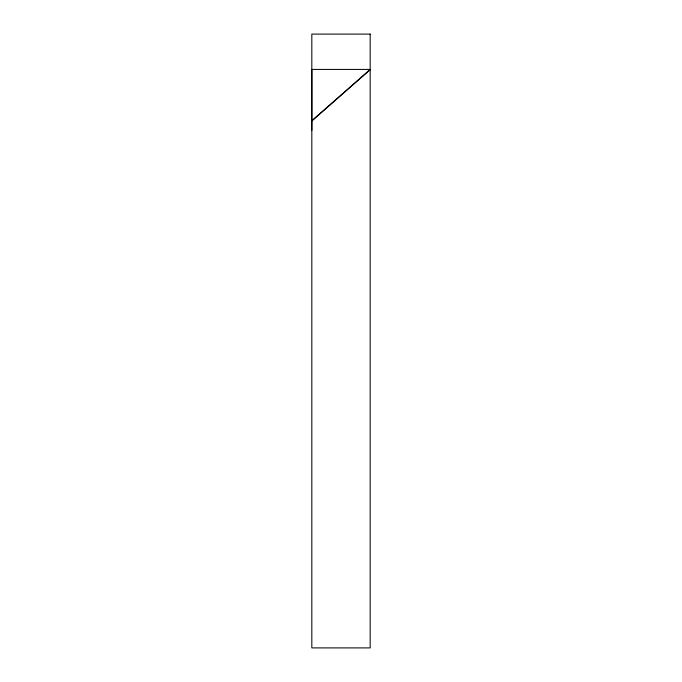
<?xml version="1.0" encoding="UTF-8"?>
<svg xmlns="http://www.w3.org/2000/svg" width="682" height="682" viewBox="0 0 682 682"><rect width="100%" height="100%" fill="white"/><g stroke="black" fill="none" stroke-linecap="round" stroke-linejoin="round"><path stroke-width="1.02" d="M311.827 130.458L311.827 70.237M311.827 120.688L370.173 69.419L311.827 69.419M311.827 121.004L370.173 69.726M370.173 34.1L311.827 34.109L311.827 647.9L370.173 647.9L370.173 34.1"/></g></svg>
